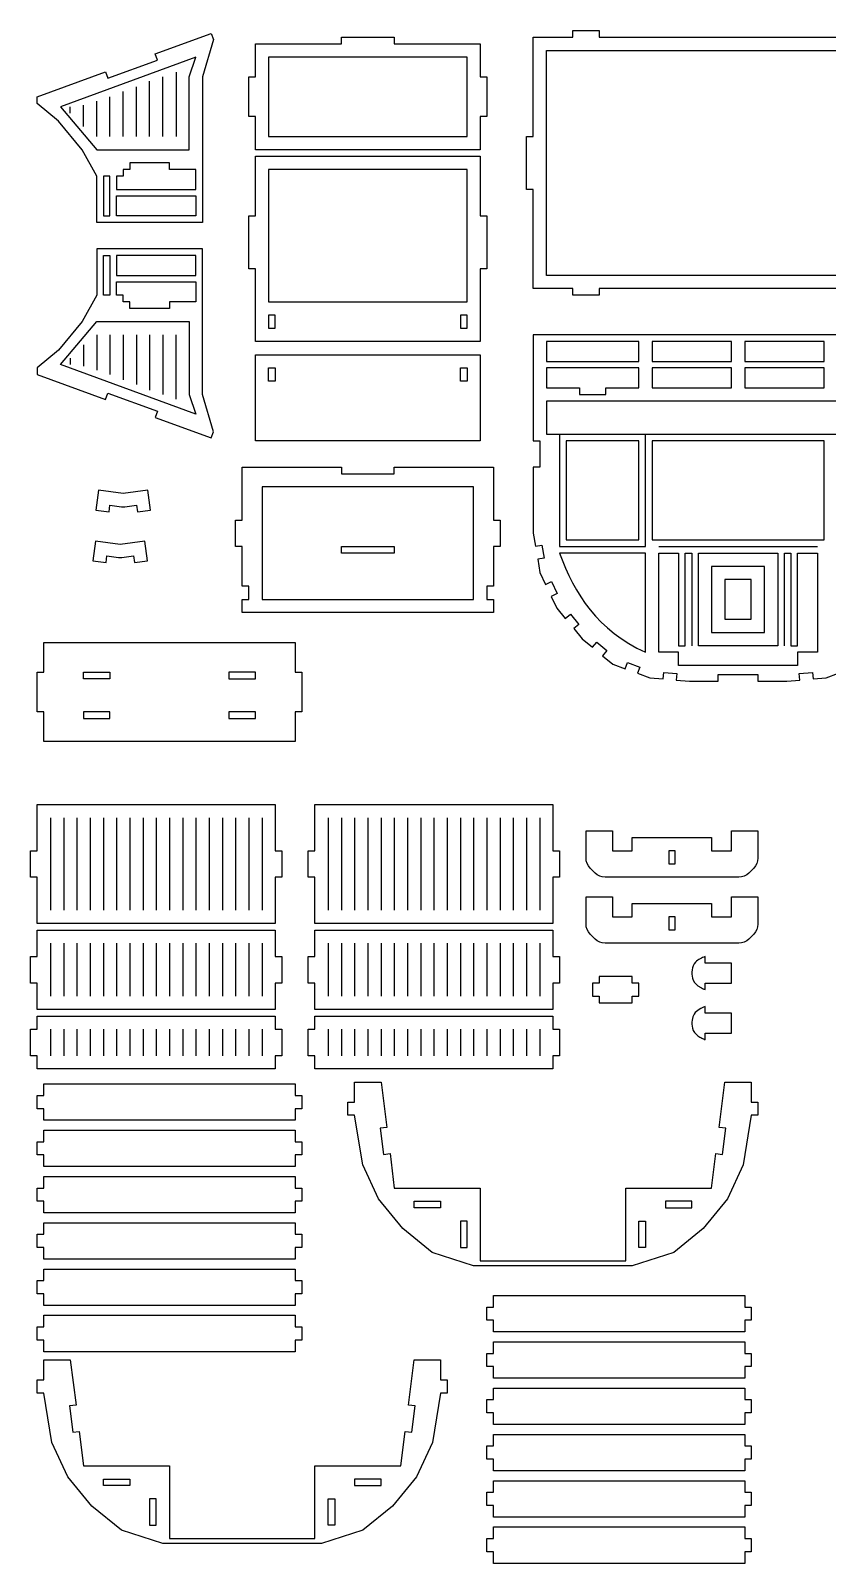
# Model space of a CAD drawing. Extents: x 67.1 to 101.4, y 38.5 to 67.5.
# Drawn here: x 67.07 to 82.14, y 38.54 to 67.51 of the extents above; entities that cross this region are included whole.
import ezdxf

# ---------------------------------------------------------------- set-up
doc = ezdxf.new("R2010")
doc.units = 0
doc.header["$MEASUREMENT"] = 0
doc.layers.get('0').update_dxf_attribs({"linetype": 'CONTINUOUS'})
doc.layers.add('ENGRAVE', color=1, linetype='CONTINUOUS')

msp = doc.modelspace()

# ---------------------------------------------------------------- linework, layer by layer
for points in [[(82.823, 62.633), (77.823, 62.633), (77.823, 62.508), (77.323, 62.508), (77.323, 62.633), (76.573, 62.633), (76.573, 64.508), (76.448, 64.508), (76.448, 65.508), (76.573, 65.508), (76.573, 67.383), (77.323, 67.383), (77.323, 67.508), (77.823, 67.508), (77.823, 67.383), (82.823, 67.383)], [(84.323, 61.758), (76.573, 61.758), (76.573, 59.758), (76.698, 59.758), (76.698, 59.258), (76.573, 59.258), (76.573, 58.008), (76.617, 57.762), (76.74, 57.784), (76.783, 57.537), (76.66, 57.516), (76.703, 57.269), (76.809, 57.043), (76.922, 57.096), (77.028, 56.869), (76.915, 56.816), (77.021, 56.59), (77.181, 56.398), (77.277, 56.479), (77.438, 56.287), (77.342, 56.207), (77.503, 56.015), (77.694, 55.854), (77.775, 55.95), (77.966, 55.79), (77.886, 55.694), (78.077, 55.533), (78.312, 55.448), (78.355, 55.565), (78.59, 55.48), (78.547, 55.362), (78.782, 55.277), (79.031, 55.255), (79.042, 55.379), (79.291, 55.357), (79.28, 55.233), (79.529, 55.211), (80.073, 55.211), (80.073, 55.336), (80.823, 55.336), (80.823, 55.211), (81.367, 55.211), (81.616, 55.233), (81.605, 55.357), (81.855, 55.379), (81.865, 55.255), (82.114, 55.277), (82.349, 55.362)]]:
    msp.add_lwpolyline(points)
for points in [[(68.323, 63.883), (68.323, 64.758), (68.049, 65.256), (67.603, 65.797), (67.198, 66.133), (67.198, 66.258), (68.49, 66.728), (68.533, 66.611), (69.473, 66.953), (69.43, 67.07), (70.487, 67.455), (70.53, 67.338), (70.323, 66.633), (70.323, 63.883)], [(71.323, 65.258), (71.323, 65.883), (71.198, 65.883), (71.198, 66.633), (71.323, 66.633), (71.323, 67.258), (72.948, 67.258), (72.948, 67.383), (73.948, 67.383), (73.948, 67.258), (75.573, 67.258), (75.573, 66.633), (75.698, 66.633), (75.698, 65.883), (75.573, 65.883), (75.573, 65.258)], [(70.198, 64.508), (70.198, 64.883), (69.698, 64.883), (69.698, 65.008), (68.948, 65.008), (68.948, 64.883), (68.823, 64.883), (68.823, 64.758), (68.698, 64.758), (68.698, 64.508)], [(71.323, 61.633), (71.323, 63.008), (71.198, 63.008), (71.198, 64.008), (71.323, 64.008), (71.323, 65.133), (75.573, 65.133), (75.573, 64.008), (75.698, 64.008), (75.698, 63.008), (75.573, 63.008), (75.573, 61.633)], [(68.448, 64.758), (68.448, 64.008), (68.573, 64.008), (68.573, 64.758)], [(68.698, 64.008), (68.698, 64.383), (70.198, 64.383), (70.198, 64.008)], [(68.323, 63.383), (68.323, 62.508), (68.049, 62.01), (67.603, 61.469), (67.198, 61.133), (67.198, 61.008), (68.49, 60.538), (68.533, 60.655), (69.473, 60.313), (69.43, 60.196), (70.487, 59.811), (70.53, 59.928), (70.323, 60.633), (70.323, 63.383)], [(68.448, 62.508), (68.448, 63.258), (68.573, 63.258), (68.573, 62.508)], [(68.698, 63.258), (68.698, 62.883), (70.198, 62.883), (70.198, 63.258)], [(70.198, 62.758), (70.198, 62.383), (69.698, 62.383), (69.698, 62.258), (68.948, 62.258), (68.948, 62.383), (68.823, 62.383), (68.823, 62.508), (68.698, 62.508), (68.698, 62.758)], [(71.573, 61.883), (71.698, 61.883), (71.698, 62.133), (71.573, 62.133)], [(75.198, 62.133), (75.198, 61.883), (75.323, 61.883), (75.323, 62.133)], [(78.573, 61.258), (78.573, 61.633), (76.823, 61.633), (76.823, 61.258)], [(80.323, 61.258), (80.323, 61.633), (78.823, 61.633), (78.823, 61.258)], [(82.073, 61.258), (82.073, 61.633), (80.573, 61.633), (80.573, 61.258)], [(71.323, 59.758), (71.323, 61.383), (75.573, 61.383), (75.573, 59.758)], [(71.573, 60.883), (71.573, 61.133), (71.698, 61.133), (71.698, 60.883)], [(75.198, 60.883), (75.198, 61.133), (75.323, 61.133), (75.323, 60.883)], [(76.823, 61.133), (76.823, 60.758), (77.448, 60.758), (77.448, 60.633), (77.948, 60.633), (77.948, 60.758), (78.573, 60.758), (78.573, 61.133)], [(78.823, 61.133), (78.823, 60.758), (80.323, 60.758), (80.323, 61.133)], [(80.573, 61.133), (80.573, 60.758), (82.073, 60.758), (82.073, 61.133)], [(77.198, 59.758), (77.198, 57.883), (78.573, 57.883), (78.573, 59.758)], [(78.823, 59.758), (78.823, 57.883), (82.073, 57.883), (82.073, 59.758)], [(71.073, 56.508), (71.073, 56.758), (71.198, 56.758), (71.198, 57.008), (71.073, 57.008), (71.073, 57.758), (70.948, 57.758), (70.948, 58.258), (71.073, 58.258), (71.073, 59.258), (72.948, 59.258), (72.948, 59.133), (73.948, 59.133), (73.948, 59.258), (75.823, 59.258), (75.823, 58.258), (75.948, 58.258), (75.948, 57.758), (75.823, 57.758), (75.823, 57.008), (75.698, 57.008), (75.698, 56.758), (75.823, 56.758), (75.823, 56.508)], [(68.856, 58.51), (69.075, 58.539), (69.092, 58.415), (69.34, 58.448), (69.291, 58.82), (68.824, 58.758), (68.357, 58.82), (68.308, 58.448), (68.556, 58.415), (68.572, 58.539), (68.791, 58.51)], [(68.799, 57.55), (69.018, 57.579), (69.035, 57.455), (69.283, 57.488), (69.234, 57.86), (68.767, 57.798), (68.3, 57.86), (68.251, 57.488), (68.499, 57.455), (68.515, 57.579), (68.734, 57.55)], [(72.948, 57.633), (72.948, 57.758), (73.948, 57.758), (73.948, 57.633)], [(67.323, 54.071), (67.323, 54.633), (67.198, 54.633), (67.198, 55.383), (67.323, 55.383), (67.323, 55.946), (72.073, 55.946), (72.073, 55.383), (72.198, 55.383), (72.198, 54.633), (72.073, 54.633), (72.073, 54.071)], [(68.073, 55.258), (68.073, 55.383), (68.573, 55.383), (68.573, 55.258)], [(70.823, 55.383), (70.823, 55.258), (71.323, 55.258), (71.323, 55.383)], [(68.073, 54.633), (68.073, 54.508), (68.573, 54.508), (68.573, 54.633)], [(70.823, 54.633), (70.823, 54.508), (71.323, 54.508), (71.323, 54.633)], [(67.198, 50.633), (67.198, 51.508), (67.073, 51.508), (67.073, 52.008), (67.198, 52.008), (67.198, 52.883), (71.698, 52.883), (71.698, 52.008), (71.823, 52.008), (71.823, 51.508), (71.698, 51.508), (71.698, 50.633)], [(72.448, 50.633), (72.448, 51.508), (72.323, 51.508), (72.323, 52.008), (72.448, 52.008), (72.448, 52.883), (76.948, 52.883), (76.948, 52.008), (77.073, 52.008), (77.073, 51.508), (76.948, 51.508), (76.948, 50.633)], [(79.136, 52.008), (79.136, 51.758), (79.261, 51.758), (79.261, 52.008)], [(79.136, 50.76), (79.136, 50.51), (79.261, 50.51), (79.261, 50.76)], [(67.198, 49.008), (67.198, 49.508), (67.073, 49.508), (67.073, 50.008), (67.198, 50.008), (67.198, 50.508), (71.698, 50.508), (71.698, 50.008), (71.823, 50.008), (71.823, 49.508), (71.698, 49.508), (71.698, 49.008)], [(72.448, 49.008), (72.448, 49.508), (72.323, 49.508), (72.323, 50.008), (72.448, 50.008), (72.448, 50.508), (76.948, 50.508), (76.948, 50.008), (77.073, 50.008), (77.073, 49.508), (76.948, 49.508), (76.948, 49.008)], [(77.823, 49.633), (77.823, 49.508), (77.698, 49.508), (77.698, 49.258), (77.823, 49.258), (77.823, 49.133), (78.448, 49.133), (78.448, 49.258), (78.573, 49.258), (78.573, 49.508), (78.448, 49.508), (78.448, 49.633)], [(67.198, 47.883), (67.198, 48.133), (67.073, 48.133), (67.073, 48.633), (67.198, 48.633), (67.198, 48.883), (71.698, 48.883), (71.698, 48.633), (71.823, 48.633), (71.823, 48.133), (71.698, 48.133), (71.698, 47.883)], [(72.448, 47.883), (72.448, 48.133), (72.323, 48.133), (72.323, 48.633), (72.448, 48.633), (72.448, 48.883), (76.948, 48.883), (76.948, 48.633), (77.073, 48.633), (77.073, 48.133), (76.948, 48.133), (76.948, 47.883)], [(67.323, 46.914), (67.323, 47.133), (67.198, 47.133), (67.198, 47.383), (67.323, 47.383), (67.323, 47.602), (72.073, 47.602), (72.073, 47.383), (72.198, 47.383), (72.198, 47.133), (72.073, 47.133), (72.073, 46.914)], [(78.448, 44.165), (75.448, 44.165), (74.665, 44.414), (74.108, 44.869), (73.651, 45.427), (73.352, 46.071), (73.198, 47.008), (73.073, 47.008), (73.073, 47.258), (73.198, 47.258), (73.198, 47.633), (73.698, 47.633), (73.806, 46.78), (73.682, 46.765), (73.744, 46.269), (73.868, 46.284), (73.948, 45.633), (75.573, 45.633), (75.573, 44.258), (78.323, 44.258), (78.323, 45.633), (79.948, 45.633), (80.029, 46.284), (80.153, 46.269), (80.215, 46.765), (80.091, 46.78), (80.198, 47.633), (80.698, 47.633), (80.698, 47.258), (80.823, 47.258), (80.823, 47.008), (80.698, 47.008), (80.545, 46.071), (80.246, 45.427), (79.789, 44.869), (79.231, 44.414)], [(67.323, 46.039), (67.323, 46.258), (67.198, 46.258), (67.198, 46.508), (67.323, 46.508), (67.323, 46.727), (72.073, 46.727), (72.073, 46.508), (72.198, 46.508), (72.198, 46.258), (72.073, 46.258), (72.073, 46.039)], [(67.323, 45.164), (67.323, 45.383), (67.198, 45.383), (67.198, 45.633), (67.323, 45.633), (67.323, 45.852), (72.073, 45.852), (72.073, 45.633), (72.198, 45.633), (72.198, 45.383), (72.073, 45.383), (72.073, 45.164)], [(74.323, 45.383), (74.823, 45.383), (74.823, 45.258), (74.323, 45.258)], [(79.573, 45.383), (79.073, 45.383), (79.073, 45.258), (79.573, 45.258)], [(67.323, 44.289), (67.323, 44.508), (67.198, 44.508), (67.198, 44.758), (67.323, 44.758), (67.323, 44.977), (72.073, 44.977), (72.073, 44.758), (72.198, 44.758), (72.198, 44.508), (72.073, 44.508), (72.073, 44.289)], [(75.323, 45.008), (75.198, 45.008), (75.198, 44.508), (75.323, 44.508)], [(78.573, 45.008), (78.698, 45.008), (78.698, 44.508), (78.573, 44.508)], [(67.323, 43.414), (67.323, 43.633), (67.198, 43.633), (67.198, 43.883), (67.323, 43.883), (67.323, 44.102), (72.073, 44.102), (72.073, 43.883), (72.198, 43.883), (72.198, 43.633), (72.073, 43.633), (72.073, 43.414)], [(75.823, 42.914), (75.823, 43.133), (75.698, 43.133), (75.698, 43.383), (75.823, 43.383), (75.823, 43.602), (80.573, 43.602), (80.573, 43.383), (80.698, 43.383), (80.698, 43.133), (80.573, 43.133), (80.573, 42.914)], [(67.323, 42.539), (67.323, 42.758), (67.198, 42.758), (67.198, 43.008), (67.323, 43.008), (67.323, 43.227), (72.073, 43.227), (72.073, 43.008), (72.198, 43.008), (72.198, 42.758), (72.073, 42.758), (72.073, 42.539)], [(75.823, 42.039), (75.823, 42.258), (75.698, 42.258), (75.698, 42.508), (75.823, 42.508), (75.823, 42.727), (80.573, 42.727), (80.573, 42.508), (80.698, 42.508), (80.698, 42.258), (80.573, 42.258), (80.573, 42.039)], [(72.573, 38.915), (69.573, 38.915), (68.79, 39.164), (68.233, 39.619), (67.776, 40.177), (67.477, 40.821), (67.323, 41.758), (67.198, 41.758), (67.198, 42.008), (67.323, 42.008), (67.323, 42.383), (67.823, 42.383), (67.931, 41.53), (67.807, 41.515), (67.869, 41.019), (67.993, 41.034), (68.073, 40.383), (69.698, 40.383), (69.698, 39.008), (72.448, 39.008), (72.448, 40.383), (74.073, 40.383), (74.154, 41.034), (74.278, 41.019), (74.34, 41.515), (74.216, 41.53), (74.323, 42.383), (74.823, 42.383), (74.823, 42.008), (74.948, 42.008), (74.948, 41.758), (74.823, 41.758), (74.67, 40.821), (74.371, 40.177), (73.914, 39.619), (73.356, 39.164)], [(75.823, 41.164), (75.823, 41.383), (75.698, 41.383), (75.698, 41.633), (75.823, 41.633), (75.823, 41.852), (80.573, 41.852), (80.573, 41.633), (80.698, 41.633), (80.698, 41.383), (80.573, 41.383), (80.573, 41.164)], [(75.823, 40.289), (75.823, 40.508), (75.698, 40.508), (75.698, 40.758), (75.823, 40.758), (75.823, 40.977), (80.573, 40.977), (80.573, 40.758), (80.698, 40.758), (80.698, 40.508), (80.573, 40.508), (80.573, 40.289)], [(68.448, 40.133), (68.948, 40.133), (68.948, 40.008), (68.448, 40.008)], [(73.698, 40.133), (73.198, 40.133), (73.198, 40.008), (73.698, 40.008)], [(75.823, 39.414), (75.823, 39.633), (75.698, 39.633), (75.698, 39.883), (75.823, 39.883), (75.823, 40.102), (80.573, 40.102), (80.573, 39.883), (80.698, 39.883), (80.698, 39.633), (80.573, 39.633), (80.573, 39.414)], [(69.448, 39.758), (69.323, 39.758), (69.323, 39.258), (69.448, 39.258)], [(72.698, 39.758), (72.823, 39.758), (72.823, 39.258), (72.698, 39.258)], [(75.823, 38.539), (75.823, 38.758), (75.698, 38.758), (75.698, 39.008), (75.823, 39.008), (75.823, 39.227), (80.573, 39.227), (80.573, 39.008), (80.698, 39.008), (80.698, 38.758), (80.573, 38.758), (80.573, 38.539)]]:
    msp.add_lwpolyline(points, close=True)
for points in [[(77.573, 52.383), (78.073, 52.383), (78.073, 52.008), (78.448, 52.008), (78.448, 52.258), (79.948, 52.258), (79.948, 52.008), (80.323, 52.008), (80.323, 52.383), (80.823, 52.383), (80.823, 51.868, -0.198916), (80.745, 51.68), (80.651, 51.586, -0.198915), (80.463, 51.508), (77.933, 51.508, -0.198915), (77.745, 51.586), (77.651, 51.68, -0.198914), (77.573, 51.868)], [(77.573, 51.135), (78.073, 51.135), (78.073, 50.76), (78.448, 50.76), (78.448, 51.01), (79.948, 51.01), (79.948, 50.76), (80.323, 50.76), (80.323, 51.135), (80.823, 51.135), (80.823, 50.621, -0.198917), (80.745, 50.432), (80.651, 50.338, -0.198915), (80.463, 50.26), (77.933, 50.26, -0.198916), (77.745, 50.338), (77.651, 50.432, -0.198914), (77.573, 50.621)], [(79.823, 50.008, 0.021616), (79.733, 49.966, 0.08231), (79.645, 49.901, 0.158207), (79.578, 49.754, 0.097463), (79.585, 49.602, 0.177471), (79.688, 49.457, 0.02745), (79.731, 49.429, 0.020909), (79.823, 49.383), (79.823, 49.508), (80.323, 49.508), (80.323, 49.883), (79.823, 49.883)], [(79.823, 49.062, 0.030229), (79.714, 49.009, 0.112837), (79.62, 48.922, 0.118473), (79.578, 48.807, 0.097463), (79.585, 48.656, 0.17747), (79.688, 48.51, 0.041119), (79.761, 48.467, 0.013939), (79.823, 48.437), (79.823, 48.562), (80.323, 48.562), (80.323, 48.937), (79.823, 48.937)]]:
    msp.add_lwpolyline(points, format="xyb", close=True)
at = {"layer": 'ENGRAVE'}
for points in [[(70.073, 65.258), (70.073, 66.633), (70.198, 67.008), (67.636, 66.071), (68.323, 65.258)], [(75.323, 67.008), (71.573, 67.008), (71.573, 65.508), (75.323, 65.508)], [(76.823, 62.883), (76.823, 67.133), (83.823, 67.133), (83.823, 62.883)], [(75.323, 64.883), (71.573, 64.883), (71.573, 62.383), (75.323, 62.383)], [(70.073, 62.008), (70.073, 60.633), (70.198, 60.258), (67.636, 61.196), (68.323, 62.008)], [(84.073, 60.508), (76.823, 60.508), (76.823, 59.883), (84.073, 59.883)], [(75.448, 58.883), (71.448, 58.883), (71.448, 56.758), (75.448, 56.758)], [(77.073, 57.633), (77.186, 57.349), (77.249, 57.21), (77.318, 57.074), (77.392, 56.94), (77.473, 56.81), (77.559, 56.683), (77.653, 56.56), (77.754, 56.442), (77.862, 56.328), (77.979, 56.219), (78.104, 56.115), (78.238, 56.017), (78.382, 55.924), (78.535, 55.838), (78.698, 55.758), (78.698, 57.633)], [(79.698, 57.633), (81.198, 57.633), (81.198, 55.883), (79.698, 55.883)], [(79.948, 57.383), (79.948, 56.133), (80.948, 56.133), (80.948, 57.383)], [(80.198, 57.133), (80.198, 56.383), (80.698, 56.383), (80.698, 57.133)]]:
    msp.add_lwpolyline(points, close=True, dxfattribs=at)
for points in [[(69.573, 65.508), (69.573, 66.633)], [(69.823, 66.723), (69.823, 65.508)], [(68.823, 65.508), (68.823, 66.356)], [(69.073, 65.508), (69.073, 66.446)], [(69.323, 65.508), (69.323, 66.552)], [(67.823, 65.946), (67.823, 66.071)], [(68.073, 65.696), (68.073, 66.097)], [(68.323, 65.508), (68.323, 66.175)], [(68.573, 65.508), (68.573, 66.258)], [(68.323, 61.758), (68.323, 61.091)], [(68.573, 61.758), (68.573, 61.008)], [(68.823, 61.758), (68.823, 60.91)], [(69.073, 61.758), (69.073, 60.821)], [(69.323, 61.758), (69.323, 60.714)], [(69.573, 61.758), (69.573, 60.633)], [(69.823, 60.543), (69.823, 61.758)], [(68.073, 61.571), (68.073, 61.169)], [(67.823, 61.321), (67.823, 61.196)], [(77.073, 59.883), (77.073, 57.758), (78.698, 57.758), (78.698, 59.883)], [(78.948, 57.758), (81.948, 57.758)], [(81.323, 55.883), (81.323, 57.633), (81.448, 57.633), (81.448, 55.883), (81.573, 55.883), (81.573, 57.633), (81.948, 57.633), (81.948, 55.758), (81.573, 55.758), (81.573, 55.508), (79.323, 55.508), (79.323, 55.758), (78.948, 55.758), (78.948, 57.633), (79.323, 57.633), (79.323, 55.883), (79.448, 55.883), (79.448, 57.633), (79.573, 57.633), (79.573, 55.883)], [(67.448, 52.633), (67.448, 50.883)], [(67.698, 52.633), (67.698, 50.883)], [(67.948, 52.633), (67.948, 50.883)], [(68.198, 52.633), (68.198, 50.883)], [(68.448, 52.633), (68.448, 50.883)], [(68.698, 52.633), (68.698, 50.883)], [(68.948, 52.633), (68.948, 50.883)], [(69.198, 52.633), (69.198, 50.883)], [(69.448, 52.633), (69.448, 50.883)], [(69.698, 52.633), (69.698, 50.883)], [(69.948, 52.633), (69.948, 50.883)], [(70.198, 52.633), (70.198, 50.883)], [(70.448, 52.633), (70.448, 50.883)], [(70.698, 52.633), (70.698, 50.883)], [(70.948, 52.633), (70.948, 50.883)], [(71.198, 52.633), (71.198, 50.883)], [(71.448, 52.633), (71.448, 50.883)], [(72.698, 52.633), (72.698, 50.883)], [(72.948, 52.633), (72.948, 50.883)], [(73.198, 52.633), (73.198, 50.883)], [(73.448, 52.633), (73.448, 50.883)], [(73.698, 52.633), (73.698, 50.883)], [(73.948, 52.633), (73.948, 50.883)], [(74.198, 52.633), (74.198, 50.883)], [(74.448, 52.633), (74.448, 50.883)], [(74.698, 52.633), (74.698, 50.883)], [(74.948, 52.633), (74.948, 50.883)], [(75.198, 52.633), (75.198, 50.883)], [(75.448, 52.633), (75.448, 50.883)], [(75.698, 52.633), (75.698, 50.883)], [(75.948, 52.633), (75.948, 50.883)], [(76.198, 52.633), (76.198, 50.883)], [(76.448, 52.633), (76.448, 50.883)], [(76.698, 52.633), (76.698, 50.883)], [(67.448, 50.258), (67.448, 49.258)], [(67.698, 50.258), (67.698, 49.258)], [(67.948, 50.258), (67.948, 49.258)], [(68.198, 50.258), (68.198, 49.258)], [(68.448, 50.258), (68.448, 49.258)], [(68.698, 50.258), (68.698, 49.258)], [(68.948, 50.258), (68.948, 49.258)], [(69.198, 50.258), (69.198, 49.258)], [(69.448, 50.258), (69.448, 49.258)], [(69.698, 50.258), (69.698, 49.258)], [(69.948, 50.258), (69.948, 49.258)], [(70.198, 50.258), (70.198, 49.258)], [(70.448, 50.258), (70.448, 49.258)], [(70.698, 50.258), (70.698, 49.258)], [(70.948, 50.258), (70.948, 49.258)], [(71.198, 50.258), (71.198, 49.258)], [(71.448, 50.258), (71.448, 49.258)], [(72.698, 50.258), (72.698, 49.258)], [(72.948, 50.258), (72.948, 49.258)], [(73.198, 50.258), (73.198, 49.258)], [(73.448, 50.258), (73.448, 49.258)], [(73.698, 50.258), (73.698, 49.258)], [(73.948, 50.258), (73.948, 49.258)], [(74.198, 50.258), (74.198, 49.258)], [(74.448, 50.258), (74.448, 49.258)], [(74.698, 50.258), (74.698, 49.258)], [(74.948, 50.258), (74.948, 49.258)], [(75.198, 50.258), (75.198, 49.258)], [(75.448, 50.258), (75.448, 49.258)], [(75.698, 50.258), (75.698, 49.258)], [(75.948, 50.258), (75.948, 49.258)], [(76.198, 50.258), (76.198, 49.258)], [(76.448, 50.258), (76.448, 49.258)], [(76.698, 50.258), (76.698, 49.258)], [(67.448, 48.633), (67.448, 48.133)], [(67.698, 48.633), (67.698, 48.133)], [(67.948, 48.633), (67.948, 48.133)], [(68.198, 48.633), (68.198, 48.133)], [(68.448, 48.633), (68.448, 48.133)], [(68.698, 48.633), (68.698, 48.133)], [(68.948, 48.633), (68.948, 48.133)], [(69.198, 48.633), (69.198, 48.133)], [(69.448, 48.633), (69.448, 48.133)], [(69.698, 48.633), (69.698, 48.133)], [(69.948, 48.633), (69.948, 48.133)], [(70.198, 48.633), (70.198, 48.133)], [(70.448, 48.633), (70.448, 48.133)], [(70.698, 48.633), (70.698, 48.133)], [(70.948, 48.633), (70.948, 48.133)], [(71.198, 48.633), (71.198, 48.133)], [(71.448, 48.633), (71.448, 48.133)], [(72.698, 48.633), (72.698, 48.133)], [(72.948, 48.633), (72.948, 48.133)], [(73.198, 48.633), (73.198, 48.133)], [(73.448, 48.633), (73.448, 48.133)], [(73.698, 48.633), (73.698, 48.133)], [(73.948, 48.633), (73.948, 48.133)], [(74.198, 48.633), (74.198, 48.133)], [(74.448, 48.633), (74.448, 48.133)], [(74.698, 48.633), (74.698, 48.133)], [(74.948, 48.633), (74.948, 48.133)], [(75.198, 48.633), (75.198, 48.133)], [(75.448, 48.633), (75.448, 48.133)], [(75.698, 48.633), (75.698, 48.133)], [(75.948, 48.633), (75.948, 48.133)], [(76.198, 48.633), (76.198, 48.133)], [(76.448, 48.633), (76.448, 48.133)], [(76.698, 48.633), (76.698, 48.133)]]:
    msp.add_lwpolyline(points, dxfattribs=at)

doc.saveas('drawing.dxf')
